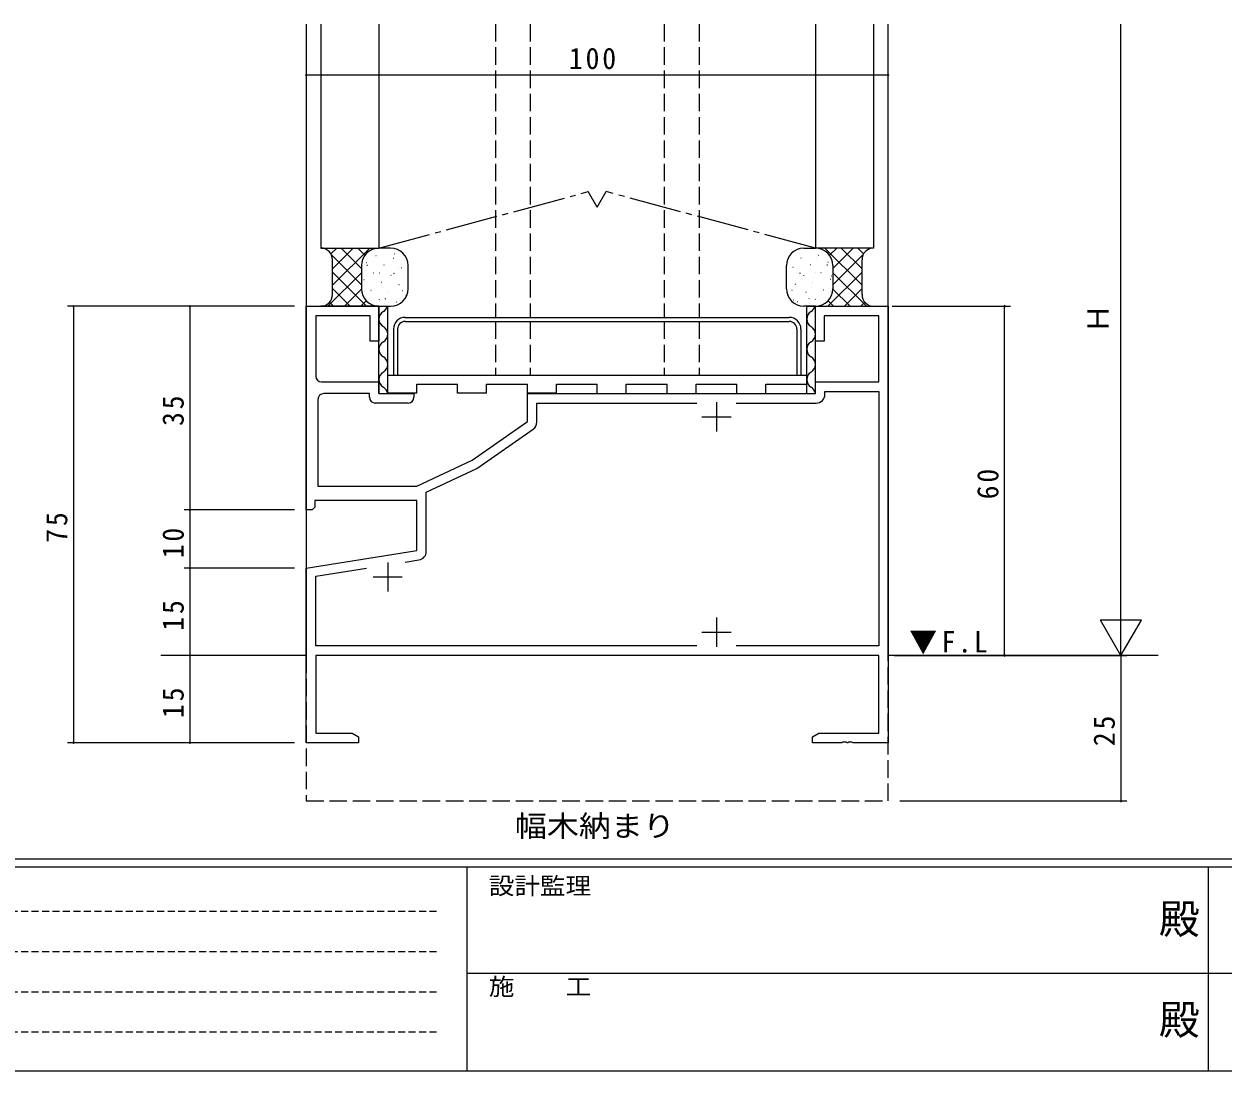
# Model space of a CAD drawing. Units: millimetres on the paper. Extents: x -420 to 373, y -297 to 267.
# Drawn here: x -236.2 to -30, y -297 to -117.1 of the extents above; entities that cross this region are included whole.
import ezdxf
from ezdxf.enums import TextEntityAlignment as Align

# ---------------------------------------------------------------- set-up
doc = ezdxf.new("R2010")
doc.units = ezdxf.units.MM
for name, pattern in [('CHAIN2', [12, 9, -1, 1, -1]), ('DASHED1', [1.8, 1.2, -0.6]), ('DASHED3', [4, 3, -1])]:
    doc.linetypes.add(name, pattern=pattern)
for name, color, linetype, lineweight in [('0-1_USER1', 7, 'Continuous', 9), ('0-3_YKK_11', 7, 'Continuous', 9), ('0-4_YKK_12', 2, 'Continuous', 9), ('0-6_YKK_13', 4, 'Continuous', 9), ('0-7_YKK_D', 6, 'Continuous', 9)]:
    doc.layers.add(name, color=color, linetype=linetype, lineweight=lineweight)
doc.layers.add('0-2_YKK_ZWAK', color=3, linetype='Continuous')
doc.styles.add('ＭＳ ゴシック', font='')
doc.styles.get('ＭＳ ゴシック').set_extended_font_data('MS Gothic')

msp = doc.modelspace()

# ---------------------------------------------------------------- linework, layer by layer
at = {"layer": '0-1_USER1'}
for p, q in [((352.3, -260.6), (-417.7, -260.6)), ((314.5, -262), (-417.7, -262)), ((-160.1, -262), (-160.1, -297)), ((-32.7, -262), (-32.7, -297)), ((-160.1, -280.199), (-31.3, -280.199)), ((-31.3, -280.199), (97.5, -280.199)), ((-417.7, -297), (314.5, -297))]:
    msp.add_line(p, q, dxfattribs=at)
at = {"layer": '0-1_USER1', "linetype": 'DASHED1'}
for p, q in [((-413.101, -269.512), (-164.909, -269.512)), ((-413.101, -276.441), (-164.909, -276.441)), ((-413.101, -283.37), (-164.909, -283.37)), ((-413.101, -290.298), (-164.909, -290.298))]:
    msp.add_line(p, q, dxfattribs=at)
at = {"layer": '0-3_YKK_11'}
for p, q in [((-187.7, -165.6), (-175.2, -165.6)), ((-187.7, -200.6), (-187.7, -165.6)), ((-175.2, -165.6), (-175.2, -171.6)), ((-100.2, -165.6), (-87.7, -165.6)), ((-100.2, -171.6), (-100.2, -165.6)), ((-87.7, -165.6), (-87.7, -240.6)), ((-186.07, -167.23), (-186.07, -177.6)), ((-176.7, -167.23), (-186.07, -167.23)), ((-176.7, -171.6), (-176.7, -167.23)), ((-89.33, -167.23), (-98.7, -167.23)), ((-98.7, -167.23), (-98.7, -171.6)), ((-89.33, -178.6), (-89.33, -167.23)), ((-175.2, -171.6), (-176.7, -171.6)), ((-98.7, -171.6), (-100.2, -171.6)), ((-185.07, -178.6), (-175.2, -178.6)), ((-175.2, -178.6), (-175.2, -180.6)), ((-100.2, -178.6), (-89.33, -178.6)), ((-100.2, -180.6), (-100.2, -178.6)), ((-176.83, -180.6), (-184.7, -180.6)), ((-176.83, -181.23), (-176.83, -180.6)), ((-175.2, -180.6), (-169.2, -180.6)), ((-169.2, -180.6), (-169.2, -181.23)), ((-149.7, -185.418), (-149.7, -180.6)), ((-149.7, -180.6), (-100.2, -180.6)), ((-89.33, -180.23), (-89.33, -223.97)), ((-185.7, -181.6), (-185.7, -196.5)), ((-170.2, -182.23), (-175.83, -182.23)), ((-148.07, -185.486), (-148.07, -182.23)), ((-148.07, -182.23), (-120.563, -182.23)), ((-117.2, -182.1), (-117.2, -187.1)), ((-113.837, -182.23), (-100.07, -182.23)), ((-159.2, -192.07), (-149.7, -185.418)), ((-119.7, -184.6), (-114.7, -184.6)), ((-158.382, -193.487), (-148.71, -186.715)), ((-168.7, -196.5), (-159.2, -192.07)), ((-167.07, -197.538), (-158.382, -193.487)), ((-185.7, -196.5), (-168.7, -196.5)), ((-167.07, -207.702), (-167.07, -197.538)), ((-186.2, -199), (-186.2, -200.1)), ((-168.7, -199), (-186.2, -199)), ((-168.7, -207.591), (-168.7, -199)), ((-186.7, -200.6), (-187.7, -200.6)), ((-186.2, -200.1), (-186.7, -200.6)), ((-187.7, -210.6), (-168.7, -207.591)), ((-173.7, -209.6), (-173.7, -214.6)), ((-170.697, -209.557), (-168.335, -209.183)), ((-187.7, -240.6), (-187.7, -210.6)), ((-186.07, -211.992), (-177.341, -210.61)), ((-186.07, -223.97), (-186.07, -211.992)), ((-176.2, -212.1), (-171.2, -212.1)), ((-117.2, -219.1), (-117.2, -224.1)), ((-119.7, -221.6), (-114.7, -221.6)), ((-120.563, -223.97), (-186.07, -223.97)), ((-120.563, -223.97), (-186.07, -223.97)), ((-89.33, -223.97), (-113.837, -223.97)), ((-186.07, -225.6), (-186.07, -238.97)), ((-89.33, -225.6), (-186.07, -225.6)), ((-89.33, -238.97), (-89.33, -225.6)), ((-186.07, -238.97), (-179.791, -238.97)), ((-179.791, -238.97), (-178.7, -239.6)), ((-99.609, -238.97), (-89.33, -238.97)), ((-178.7, -240.6), (-187.7, -240.6)), ((-178.7, -239.6), (-178.7, -240.6)), ((-87.7, -240.6), (-93.742, -240.6))]:
    msp.add_line(p, q, dxfattribs=at)
for points in [[(-98.57, -180.73), (-98.57, -180.23), (-89.33, -180.23)], [(-93.742, -240.6), (-93.925, -240.48), (-94.475, -240.48), (-94.658, -240.6), (-94.742, -240.6), (-94.925, -240.48), (-95.475, -240.48), (-95.658, -240.6), (-100.7, -240.6), (-100.7, -239.6), (-99.609, -238.97)]]:
    msp.add_lwpolyline(points, dxfattribs=at)
for centre, radius, start, end in [((-185.07, -177.6), 1, 180, 269.99998), ((-184.7, -181.6), 1, 90, 179.99998), ((-175.83, -181.23), 1, 180, 269.99998), ((-170.2, -181.23), 1, 270, 359.99998), ((-100.07, -180.73), 1.5, 270, 359.99998), ((-149.57, -185.486), 1.5, 305, 0), ((-168.57, -207.702), 1.5, 279, 0.00002)]:
    msp.add_arc(centre, radius, start, end, dxfattribs=at)
at = {"layer": '0-4_YKK_12'}
for p, q in [((-187.7, -117.1), (-187.7, -225.6)), ((-87.7, -225.6), (-87.7, -117.1)), ((-187.7, -225.6), (-212.7, -225.6)), ((-41.328, -225.6), (-87.7, -225.6))]:
    msp.add_line(p, q, dxfattribs=at)
at = {"layer": '0-4_YKK_12', "linetype": 'DASHED3'}
for p, q in [((-187.7, -225.6), (-187.7, -250.6)), ((-87.7, -250.6), (-87.7, -225.6)), ((-187.7, -250.6), (-87.7, -250.6))]:
    msp.add_line(p, q, dxfattribs=at)
at = {"layer": '0-6_YKK_13'}
for p, q in [((-185.2, -117.1), (-185.2, -155.6)), ((-175.2, -117.1), (-175.2, -155.6)), ((-100.2, -117.1), (-100.2, -155.6)), ((-90.2, -117.1), (-90.2, -155.6)), ((-185.2, -155.6), (-175.2, -155.6)), ((-184.305, -155.812), (-184.516, -155.6)), ((-182.457, -155.599), (-183.464, -156.606)), ((-178.2, -161.916), (-183.412, -156.705)), ((-176.8, -155.598), (-183.2, -161.999)), ((-179.629, -155.599), (-183.2, -159.17)), ((-178.2, -159.088), (-181.689, -155.599)), ((-177.625, -156.834), (-178.861, -155.599)), ((-175.939, -155.692), (-176.033, -155.598)), ((-173.2, -155.6), (-175.2, -155.6)), ((-172.511, -156.586), (-172.502, -156.584)), ((-102.889, -156.586), (-102.898, -156.584)), ((-102.2, -155.6), (-100.2, -155.6)), ((-90.2, -155.6), (-100.2, -155.6)), ((-99.461, -155.692), (-99.367, -155.598)), ((-98.6, -155.598), (-92.2, -161.999)), ((-97.775, -156.834), (-96.539, -155.599)), ((-97.2, -159.088), (-93.711, -155.599)), ((-97.2, -161.916), (-91.988, -156.705)), ((-95.771, -155.599), (-92.2, -159.17)), ((-92.942, -155.599), (-91.936, -156.606)), ((-91.095, -155.812), (-90.884, -155.6)), ((-183.2, -163.6), (-183.2, -157.6)), ((-178.2, -158.6), (-178.2, -162.6)), ((-178.2, -158.6), (-178.2, -162.6)), ((-177.363, -158.055), (-177.313, -158.062)), ((-177.274, -158.556), (-177.184, -158.513)), ((-175.758, -156.895), (-175.708, -156.902)), ((-175.364, -157.161), (-175.354, -157.159)), ((-174.353, -158.484), (-174.304, -158.491)), ((-172.748, -157.324), (-172.699, -157.331)), ((-170.2, -162.6), (-170.2, -158.6)), ((-105.2, -162.6), (-105.2, -158.6)), ((-102.652, -157.324), (-102.701, -157.331)), ((-101.047, -158.484), (-101.096, -158.491)), ((-100.036, -157.161), (-100.046, -157.159)), ((-99.642, -156.895), (-99.692, -156.902)), ((-98.126, -158.556), (-98.216, -158.513)), ((-98.037, -158.055), (-98.087, -158.062)), ((-97.2, -158.6), (-97.2, -162.6)), ((-97.2, -158.6), (-97.2, -162.6)), ((-92.2, -163.6), (-92.2, -157.6)), ((-178.2, -159.827), (-183.973, -165.6)), ((-177.345, -165.6), (-183.2, -159.745)), ((-177.995, -160.422), (-177.985, -160.42)), ((-176.18, -159.855), (-176.13, -159.862)), ((-175.142, -159.848), (-175.132, -159.846)), ((-173.17, -160.284), (-173.121, -160.291)), ((-172.624, -159.965), (-172.533, -159.922)), ((-171.897, -159.194), (-171.888, -159.192)), ((-171.344, -158.913), (-171.294, -158.92)), ((-104.056, -158.913), (-104.106, -158.92)), ((-103.503, -159.194), (-103.512, -159.192)), ((-102.776, -159.965), (-102.867, -159.922)), ((-102.23, -160.284), (-102.279, -160.291)), ((-100.258, -159.848), (-100.267, -159.846)), ((-99.22, -159.855), (-99.27, -159.862)), ((-98.055, -165.6), (-92.2, -159.745)), ((-97.405, -160.422), (-97.415, -160.42)), ((-97.2, -159.827), (-91.427, -165.6)), ((-180.173, -165.6), (-183.2, -162.573)), ((-178.199, -162.655), (-181.144, -165.6)), ((-177.785, -161.015), (-177.735, -161.022)), ((-176.602, -162.815), (-176.552, -162.822)), ((-174.775, -161.444), (-174.726, -161.451)), ((-174.528, -162.456), (-174.518, -162.454)), ((-171.766, -161.873), (-171.716, -161.88)), ((-171.627, -161.871), (-171.617, -161.869)), ((-171.221, -162.916), (-171.131, -162.873)), ((-104.179, -162.916), (-104.269, -162.873)), ((-103.773, -161.871), (-103.783, -161.869)), ((-103.634, -161.873), (-103.684, -161.88)), ((-100.872, -162.456), (-100.882, -162.454)), ((-100.625, -161.444), (-100.674, -161.451)), ((-98.798, -162.815), (-98.848, -162.822)), ((-97.615, -161.015), (-97.665, -161.022)), ((-97.2, -162.655), (-94.256, -165.6)), ((-95.227, -165.6), (-92.2, -162.573)), ((-183.002, -165.6), (-183.69, -164.912)), ((-177.378, -164.663), (-178.316, -165.6)), ((-177.773, -163.109), (-177.763, -163.107)), ((-175.197, -164.404), (-175.148, -164.411)), ((-174.135, -164.298), (-174.044, -164.255)), ((-173.592, -163.244), (-173.543, -163.251)), ((-172.187, -164.833), (-172.138, -164.84)), ((-171.405, -164.558), (-171.395, -164.556)), ((-170.583, -163.673), (-170.533, -163.68)), ((-104.817, -163.673), (-104.867, -163.68)), ((-103.995, -164.558), (-104.005, -164.556)), ((-103.213, -164.833), (-103.262, -164.84)), ((-101.808, -163.244), (-101.857, -163.251)), ((-101.265, -164.298), (-101.356, -164.255)), ((-100.203, -164.404), (-100.252, -164.411)), ((-98.022, -164.663), (-97.084, -165.6)), ((-97.627, -163.109), (-97.637, -163.107)), ((-92.398, -165.6), (-91.71, -164.912)), ((-175.2, -165.6), (-185.2, -165.6)), ((-175.475, -165.587), (-175.487, -165.6)), ((-175.2, -165.6), (-173.7, -165.6)), ((-175.2, -165.6), (-173.2, -165.6)), ((-175.2, -180.6), (-175.2, -165.6)), ((-174.257, -165.133), (-174.248, -165.131)), ((-173.7, -180.6), (-173.7, -165.6)), ((-100.2, -165.6), (-102.2, -165.6)), ((-101.7, -165.6), (-100.2, -165.6)), ((-101.7, -180.6), (-101.7, -165.6)), ((-101.143, -165.133), (-101.152, -165.131)), ((-100.2, -165.6), (-90.2, -165.6)), ((-100.2, -180.6), (-100.2, -165.6)), ((-99.925, -165.587), (-99.913, -165.6)), ((-170.7, -167.507), (-104.7, -167.507)), ((-170.7, -168.207), (-104.7, -168.207)), ((-172.7, -169.507), (-172.7, -177.507)), ((-172, -169.507), (-172, -177.507)), ((-103.4, -169.507), (-103.4, -177.507)), ((-102.7, -169.507), (-102.7, -177.507)), ((-101.7, -177.507), (-173.7, -177.507)), ((-168.7, -180.507), (-168.7, -179.007)), ((-168.7, -179.007), (-161.7, -179.007)), ((-161.7, -180.507), (-161.7, -179.007)), ((-156.7, -179.007), (-149.7, -179.007)), ((-156.7, -180.507), (-156.7, -179.007)), ((-149.7, -180.507), (-149.7, -179.007)), ((-144.7, -179.007), (-137.7, -179.007)), ((-144.7, -180.507), (-144.7, -179.007)), ((-137.7, -180.507), (-137.7, -179.007)), ((-132.7, -180.507), (-132.7, -179.007)), ((-132.7, -179.007), (-125.7, -179.007)), ((-125.7, -180.507), (-125.7, -179.007)), ((-120.7, -180.507), (-120.7, -179.007)), ((-120.7, -179.007), (-113.7, -179.007)), ((-113.7, -180.507), (-113.7, -179.007)), ((-108.7, -179.007), (-101.7, -179.007)), ((-108.7, -180.507), (-108.7, -179.007)), ((-168.7, -180.507), (-173.7, -180.507)), ((-156.7, -180.507), (-161.7, -180.507)), ((-144.7, -180.507), (-149.7, -180.507))]:
    msp.add_line(p, q, dxfattribs=at)
at = {"layer": '0-6_YKK_13', "linetype": 'DASHED3'}
for p, q in [((-155.2, -117.1), (-155.2, -167.507)), ((-149.2, -117.1), (-149.2, -167.507)), ((-126.2, -117.1), (-126.2, -167.507)), ((-120.2, -117.1), (-120.2, -167.507)), ((-155.2, -168.207), (-155.2, -177.507)), ((-149.2, -168.207), (-149.2, -177.507)), ((-126.2, -168.207), (-126.2, -177.507)), ((-120.2, -168.207), (-120.2, -177.507))]:
    msp.add_line(p, q, dxfattribs=at)
at = {"layer": '0-6_YKK_13', "linetype": 'CHAIN2'}
for p, q in [((-175.2, -155.6), (-139.25, -145.9)), ((-137.7, -148.6), (-139.25, -145.9)), ((-137.7, -148.6), (-136.15, -145.9)), ((-100.2, -155.6), (-136.15, -145.9))]:
    msp.add_line(p, q, dxfattribs=at)
at = {"layer": '0-6_YKK_13'}
for centre, radius, start, end in [((-185.2, -157.6), 2, 0, 90), ((-175.2, -158.6), 3, 90, 180), ((-175.2, -158.6), 3, 90, 180), ((-173.2, -158.6), 3, 0, 90), ((-102.2, -158.6), 3, 90, 180), ((-100.2, -158.6), 3, 0, 90), ((-100.2, -158.6), 3, 0, 90), ((-90.2, -157.6), 2, 90, 179.99998), ((-175.2, -162.6), 3, 180, 270), ((-175.2, -162.6), 3, 180, 270), ((-173.2, -162.6), 3, 270, 0), ((-102.2, -162.6), 3, 180, 270), ((-100.2, -162.6), 3, 270, 0), ((-100.2, -162.6), 3, 270, 0), ((-185.2, -163.6), 2, 270, 0), ((-90.2, -163.6), 2, 180, 270), ((-173.7, -167.798), 1.5, 119.99998, 239.99998), ((-175.2, -165.198), 1.5, 299.99998, 344.44801), ((-100.2, -167.798), 1.5, 119.99998, 239.99998), ((-101.7, -165.198), 1.5, 299.99998, 344.44801), ((-170.7, -169.507), 2, 90, 180), ((-170.7, -169.507), 1.3, 90, 180), ((-104.7, -169.507), 2, 0, 90), ((-104.7, -169.507), 1.3, 0, 90), ((-175.2, -170.399), 1.5, 299.99998, 59.99998), ((-101.7, -170.399), 1.5, 299.99998, 59.99998), ((-173.7, -172.999), 1.5, 119.99998, 239.99998), ((-100.2, -172.999), 1.5, 119.99998, 239.99998), ((-175.2, -175.6), 1.5, 299.99998, 59.99998), ((-101.7, -175.6), 1.5, 299.99998, 59.99998), ((-173.7, -178.2), 1.5, 119.99998, 239.99998), ((-100.2, -178.2), 1.5, 119.99998, 239.99998), ((-175.2, -180.8), 1.5, 7.6808, 60.00002), ((-101.7, -180.8), 1.5, 7.6808, 60.00002)]:
    msp.add_arc(centre, radius, start, end, dxfattribs=at)
at = {"layer": '0-7_YKK_D'}
for p, q in [((-47.7, -218.6), (-47.7, -117.1)), ((-87.7, -125.9), (-187.7, -125.9)), ((-189.7, -165.6), (-228.7, -165.6)), ((-227.7, -165.6), (-227.7, -240.6)), ((-189.7, -165.6), (-208.7, -165.6)), ((-207.7, -165.6), (-207.7, -200.6)), ((-87, -165.6), (-66.7, -165.6)), ((-67.7, -225.6), (-67.7, -165.6)), ((-189.7, -200.6), (-208.7, -200.6)), ((-189.7, -200.6), (-208.7, -200.6)), ((-207.7, -200.6), (-207.7, -210.6)), ((-189.7, -210.6), (-208.7, -210.6)), ((-189.7, -210.6), (-208.7, -210.6)), ((-207.7, -210.6), (-207.7, -225.6)), ((-47.7, -225.6), (-47.7, -213.476)), ((-44.2, -219.538), (-51.2, -219.538)), ((-47.7, -225.6), (-51.2, -219.538)), ((-47.7, -225.6), (-44.2, -219.538)), ((-188.7, -225.6), (-208.7, -225.6)), ((-188.7, -225.6), (-208.7, -225.6)), ((-207.7, -225.6), (-207.7, -240.6)), ((-86.7, -225.6), (-66.7, -225.6)), ((-85.7, -225.6), (-46.7, -225.6)), ((-85.7, -225.6), (-46.7, -225.6)), ((-47.7, -225.6), (-47.7, -250.6)), ((-189.7, -240.6), (-228.7, -240.6)), ((-189.7, -240.6), (-208.7, -240.6)), ((-85.7, -250.6), (-46.7, -250.6))]:
    msp.add_line(p, q, dxfattribs=at)
for centre, start, end in [((-187.7, -125.9), 0, 180), ((-187.7, -125.9), 180, 0), ((-87.7, -125.9), 0, 180), ((-87.7, -125.9), 180, 0), ((-227.7, -165.6), 90, 270), ((-227.7, -165.6), 270, 90), ((-207.7, -165.6), 90, 270), ((-207.7, -165.6), 270, 90), ((-67.7, -165.6), 90, 270), ((-67.7, -165.6), 270, 90), ((-207.7, -200.6), 90, 270), ((-207.7, -200.6), 90, 270), ((-207.7, -200.6), 270, 90), ((-207.7, -200.6), 270, 90), ((-207.7, -210.6), 90, 270), ((-207.7, -210.6), 90, 270), ((-207.7, -210.6), 270, 90), ((-207.7, -210.6), 270, 90), ((-207.7, -225.6), 90, 270), ((-207.7, -225.6), 90, 270), ((-207.7, -225.6), 270, 90), ((-207.7, -225.6), 270, 90), ((-67.7, -225.6), 90, 270), ((-67.7, -225.6), 270, 90), ((-227.7, -240.6), 90, 270), ((-227.7, -240.6), 270, 90), ((-207.7, -240.6), 90, 270), ((-207.7, -240.6), 270, 90), ((-47.7, -250.6), 90, 270), ((-47.7, -250.6), 270, 90)]:
    msp.add_arc(centre, 0.106, start, end, dxfattribs=at)

# ---------------------------------------------------------------- texts
at = {"layer": '0-1_USER1', "style": 'ＭＳ ゴシック', "width": 1.1}
for s, p in [('設計監理', (-156.331, -267.533)), ('施\u3000\u3000工', (-156.331, -284.854))]:
    msp.add_text(s, height=2.933, dxfattribs=at).set_placement(p, align=Align.BOTTOM_LEFT)
at = {"layer": '0-1_USER1', "color": 2, "style": 'ＭＳ ゴシック'}
for p in [(-41.182, -274.956), (-41.182, -292.278)]:
    msp.add_text('殿', height=5.132, dxfattribs=at).set_placement(p, align=Align.BOTTOM_LEFT)
at = {"layer": '0-2_YKK_ZWAK', "style": 'ＭＳ ゴシック', "width": 1.1}
msp.add_text('幅木納まり', height=3.666, dxfattribs=at).set_placement((-151.853, -257.826), align=Align.BOTTOM_LEFT)
at = {"layer": '0-4_YKK_12', "color": 3, "insert": (-84.066, -225.417), "char_height": 3.666, "attachment_point": 7, "style": 'ＭＳ ゴシック'}
msp.add_mtext('\\T1.17;\\W0.95;▼F.L', dxfattribs=at)
at = {"layer": '0-7_YKK_D', "color": 3, "style": 'ＭＳ ゴシック'}
msp.add_text('Ｈ', height=3.666, rotation=90, dxfattribs=at).set_placement((-48.7, -170.213), align=Align.BOTTOM_LEFT)
at = {"layer": '0-7_YKK_D', "color": 3, "insert": (-142.561, -124.9), "char_height": 3.666, "attachment_point": 7, "style": 'ＭＳ ゴシック'}
msp.add_mtext('\\T1.21;\\W0.95;100', dxfattribs=at)
at = {"layer": '0-7_YKK_D', "color": 3, "char_height": 3.666, "attachment_point": 7, "rotation": 90, "style": 'ＭＳ ゴシック'}
for s, insert in [('\\T1.21;\\W0.95;35', (-208.7, -186.17)), ('\\T1.21;\\W0.95;60', (-68.7, -198.768)), ('\\T1.21;\\W0.95;75', (-228.7, -206.231)), ('\\T1.21;\\W0.95;10', (-208.7, -208.902)), ('\\T1.21;\\W0.95;15', (-208.7, -221.341)), ('\\T1.21;\\W0.95;15', (-208.7, -236.341)), ('\\T1.21;\\W0.95;25', (-48.7, -241.182))]:
    msp.add_mtext(s, dxfattribs=dict(at, insert=insert))

doc.saveas('drawing.dxf')
